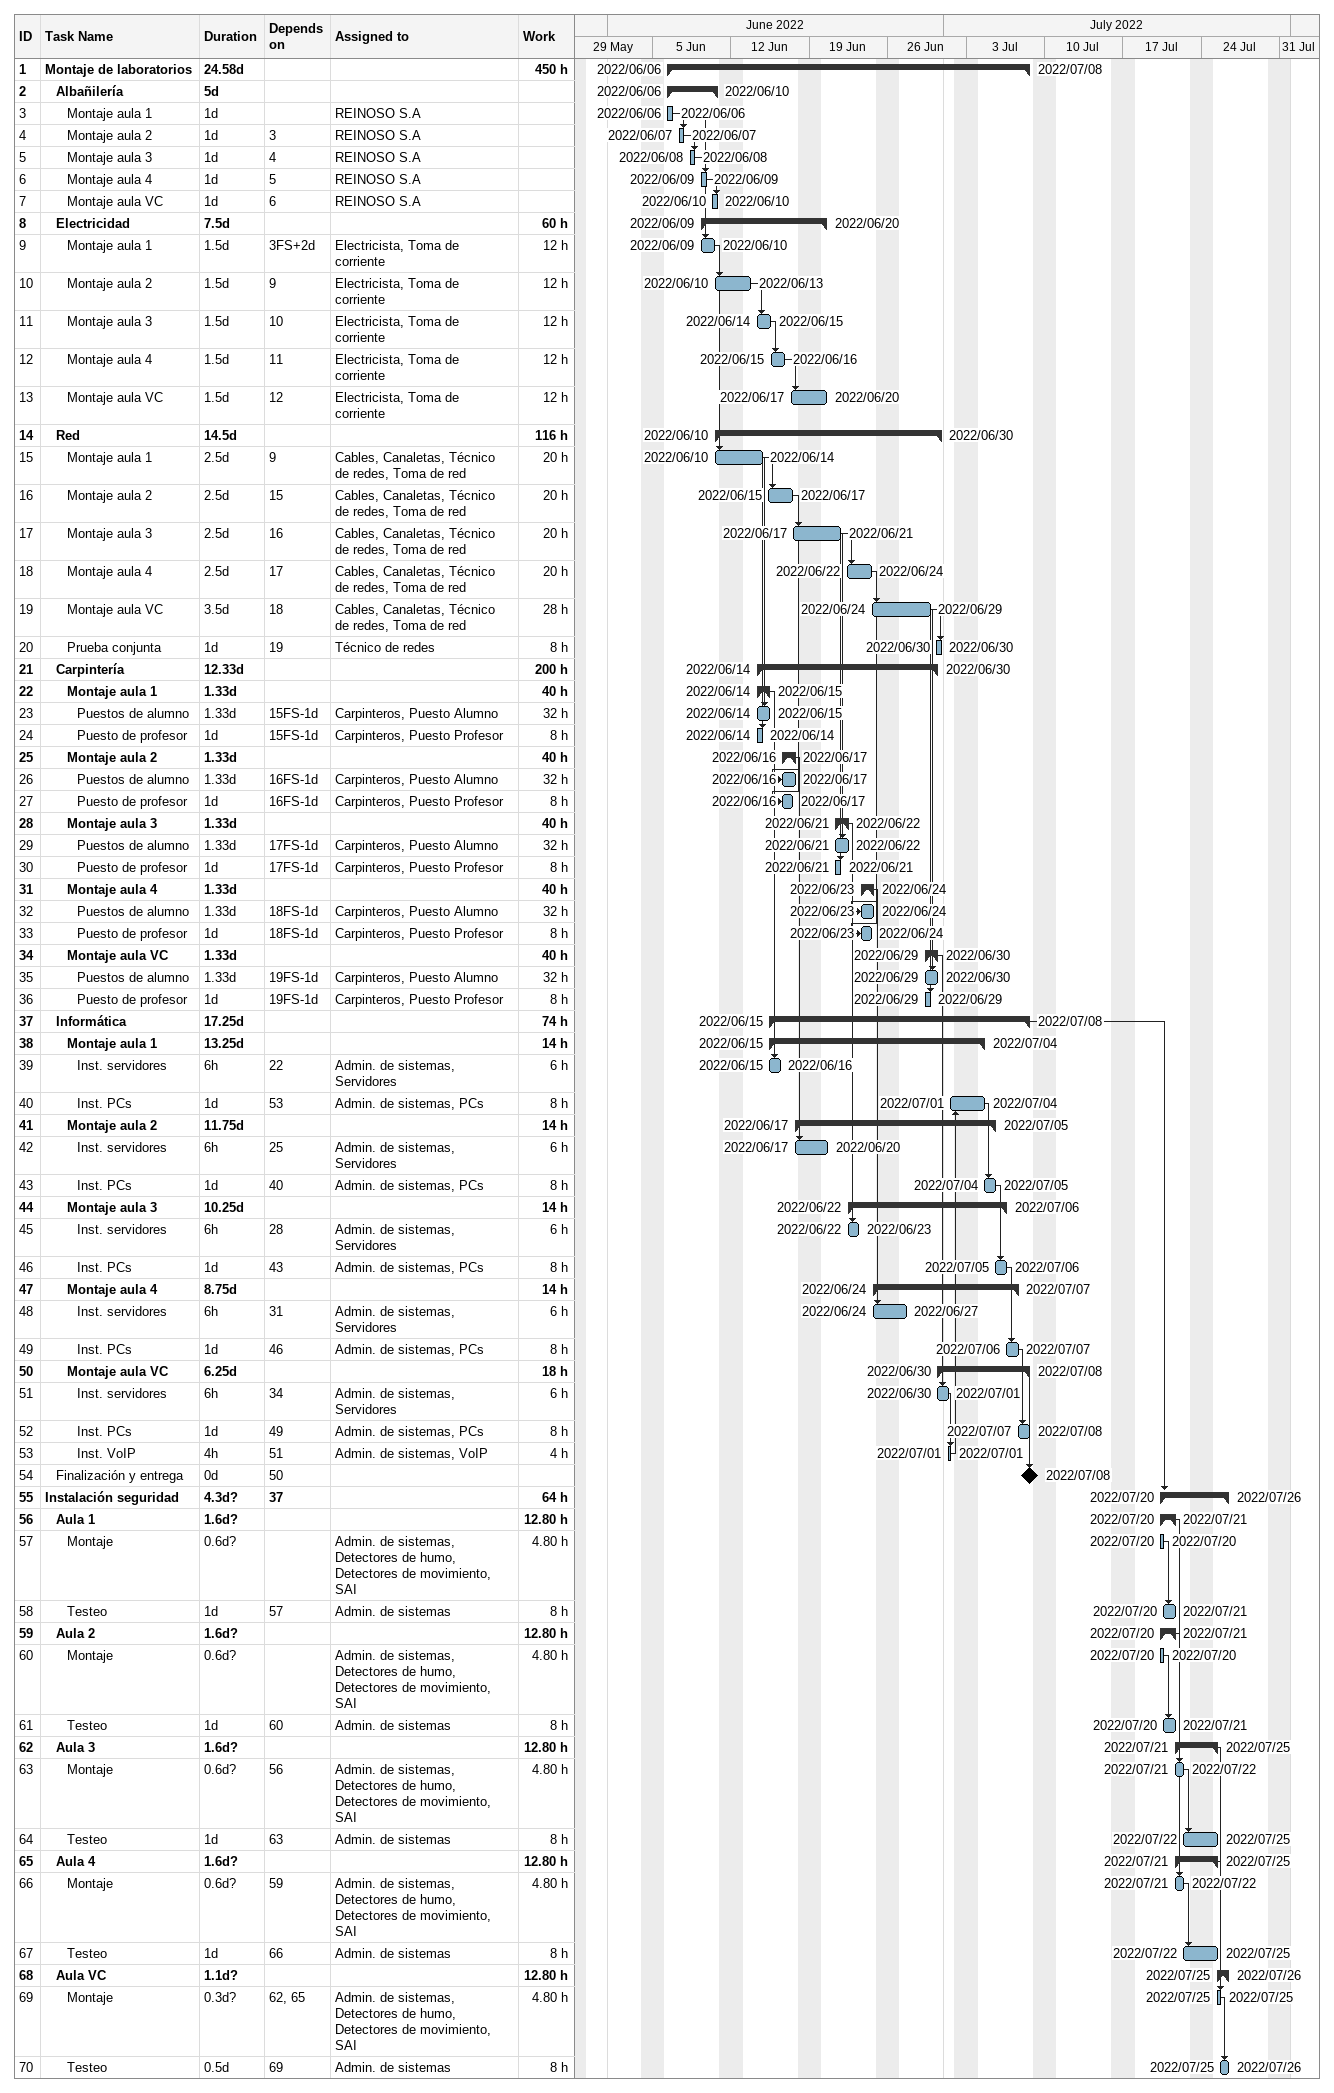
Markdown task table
| ID | Level | Task | Duration | Start | Finish | Predecessors | Resources | Work (h) |
|---|---|---|---|---|---|---|---|---|
| 1 | 1 | **Montaje de laboratorios** | 24.58d | 2022-06-06 | 2022-07-08 |  |  | 450 |
| 2 | 2 | **Albañilería** | 5d | 2022-06-06 | 2022-06-10 |  |  |  |
| 3 | 3 | Montaje aula 1 | 1d | 2022-06-06 | 2022-06-06 |  | REINOSO S.A |  |
| 4 | 3 | Montaje aula 2 | 1d | 2022-06-07 | 2022-06-07 | 3 | REINOSO S.A |  |
| 5 | 3 | Montaje aula 3 | 1d | 2022-06-08 | 2022-06-08 | 4 | REINOSO S.A |  |
| 6 | 3 | Montaje aula 4 | 1d | 2022-06-09 | 2022-06-09 | 5 | REINOSO S.A |  |
| 7 | 3 | Montaje aula VC | 1d | 2022-06-10 | 2022-06-10 | 6 | REINOSO S.A |  |
| 8 | 2 | **Electricidad** | 7.5d | 2022-06-09 | 2022-06-20 |  |  | 60 |
| 9 | 3 | Montaje aula 1 | 1.5d | 2022-06-09 | 2022-06-10 | 3FS+2d | Electricista, Toma de corriente | 12 |
| 10 | 3 | Montaje aula 2 | 1.5d | 2022-06-10 | 2022-06-13 | 9 | Electricista, Toma de corriente | 12 |
| 11 | 3 | Montaje aula 3 | 1.5d | 2022-06-14 | 2022-06-15 | 10 | Electricista, Toma de corriente | 12 |
| 12 | 3 | Montaje aula 4 | 1.5d | 2022-06-15 | 2022-06-16 | 11 | Electricista, Toma de corriente | 12 |
| 13 | 3 | Montaje aula VC | 1.5d | 2022-06-17 | 2022-06-20 | 12 | Electricista, Toma de corriente | 12 |
| 14 | 2 | **Red** | 14.5d | 2022-06-10 | 2022-06-30 |  |  | 116 |
| 15 | 3 | Montaje aula 1 | 2.5d | 2022-06-10 | 2022-06-14 | 9 | Cables, Canaletas, Técnico de redes, Toma de red | 20 |
| 16 | 3 | Montaje aula 2 | 2.5d | 2022-06-15 | 2022-06-17 | 15 | Cables, Canaletas, Técnico de redes, Toma de red | 20 |
| 17 | 3 | Montaje aula 3 | 2.5d | 2022-06-17 | 2022-06-21 | 16 | Cables, Canaletas, Técnico de redes, Toma de red | 20 |
| 18 | 3 | Montaje aula 4 | 2.5d | 2022-06-22 | 2022-06-24 | 17 | Cables, Canaletas, Técnico de redes, Toma de red | 20 |
| 19 | 3 | Montaje aula VC | 3.5d | 2022-06-24 | 2022-06-29 | 18 | Cables, Canaletas, Técnico de redes, Toma de red | 28 |
| 20 | 3 | Prueba conjunta | 1d | 2022-06-30 | 2022-06-30 | 19 | Técnico de redes | 8 |
| 21 | 2 | **Carpintería** | 12.33d | 2022-06-14 | 2022-06-30 |  |  | 200 |
| 22 | 3 | **Montaje aula 1** | 1.33d | 2022-06-14 | 2022-06-15 |  |  | 40 |
| 23 | 4 | Puestos de alumno | 1.33d | 2022-06-14 | 2022-06-15 | 15FS-1d | Carpinteros, Puesto Alumno | 32 |
| 24 | 4 | Puesto de profesor | 1d | 2022-06-14 | 2022-06-14 | 15FS-1d | Carpinteros, Puesto Profesor | 8 |
| 25 | 3 | **Montaje aula 2** | 1.33d | 2022-06-16 | 2022-06-17 |  |  | 40 |
| 26 | 4 | Puestos de alumno | 1.33d | 2022-06-16 | 2022-06-17 | 16FS-1d | Carpinteros, Puesto Alumno | 32 |
| 27 | 4 | Puesto de profesor | 1d | 2022-06-16 | 2022-06-17 | 16FS-1d | Carpinteros, Puesto Profesor | 8 |
| 28 | 3 | **Montaje aula 3** | 1.33d | 2022-06-21 | 2022-06-22 |  |  | 40 |
| 29 | 4 | Puestos de alumno | 1.33d | 2022-06-21 | 2022-06-22 | 17FS-1d | Carpinteros, Puesto Alumno | 32 |
| 30 | 4 | Puesto de profesor | 1d | 2022-06-21 | 2022-06-21 | 17FS-1d | Carpinteros, Puesto Profesor | 8 |
| 31 | 3 | **Montaje aula 4** | 1.33d | 2022-06-23 | 2022-06-24 |  |  | 40 |
| 32 | 4 | Puestos de alumno | 1.33d | 2022-06-23 | 2022-06-24 | 18FS-1d | Carpinteros, Puesto Alumno | 32 |
| 33 | 4 | Puesto de profesor | 1d | 2022-06-23 | 2022-06-24 | 18FS-1d | Carpinteros, Puesto Profesor | 8 |
| 34 | 3 | **Montaje aula VC** | 1.33d | 2022-06-29 | 2022-06-30 |  |  | 40 |
| 35 | 4 | Puestos de alumno | 1.33d | 2022-06-29 | 2022-06-30 | 19FS-1d | Carpinteros, Puesto Alumno | 32 |
| 36 | 4 | Puesto de profesor | 1d | 2022-06-29 | 2022-06-29 | 19FS-1d | Carpinteros, Puesto Profesor | 8 |
| 37 | 2 | **Informática** | 17.25d | 2022-06-15 | 2022-07-08 |  |  | 74 |
| 38 | 3 | **Montaje aula 1** | 13.25d | 2022-06-15 | 2022-07-04 |  |  | 14 |
| 39 | 4 | Inst. servidores | 6h | 2022-06-15 | 2022-06-16 | 22 | Admin. de sistemas, Servidores | 6 |
| 40 | 4 | Inst. PCs | 1d | 2022-07-01 | 2022-07-04 | 53 | Admin. de sistemas, PCs | 8 |
| 41 | 3 | **Montaje aula 2** | 11.75d | 2022-06-17 | 2022-07-05 |  |  | 14 |
| 42 | 4 | Inst. servidores | 6h | 2022-06-17 | 2022-06-20 | 25 | Admin. de sistemas, Servidores | 6 |
| 43 | 4 | Inst. PCs | 1d | 2022-07-04 | 2022-07-05 | 40 | Admin. de sistemas, PCs | 8 |
| 44 | 3 | **Montaje aula 3** | 10.25d | 2022-06-22 | 2022-07-06 |  |  | 14 |
| 45 | 4 | Inst. servidores | 6h | 2022-06-22 | 2022-06-23 | 28 | Admin. de sistemas, Servidores | 6 |
| 46 | 4 | Inst. PCs | 1d | 2022-07-05 | 2022-07-06 | 43 | Admin. de sistemas, PCs | 8 |
| 47 | 3 | **Montaje aula 4** | 8.75d | 2022-06-24 | 2022-07-07 |  |  | 14 |
| 48 | 4 | Inst. servidores | 6h | 2022-06-24 | 2022-06-27 | 31 | Admin. de sistemas, Servidores | 6 |
| 49 | 4 | Inst. PCs | 1d | 2022-07-06 | 2022-07-07 | 46 | Admin. de sistemas, PCs | 8 |
| 50 | 3 | **Montaje aula VC** | 6.25d | 2022-06-30 | 2022-07-08 |  |  | 18 |
| 51 | 4 | Inst. servidores | 6h | 2022-06-30 | 2022-07-01 | 34 | Admin. de sistemas, Servidores | 6 |
| 52 | 4 | Inst. PCs | 1d | 2022-07-07 | 2022-07-08 | 49 | Admin. de sistemas, PCs | 8 |
| 53 | 4 | Inst. VoIP | 4h | 2022-07-01 | 2022-07-01 | 51 | Admin. de sistemas, VoIP | 4 |
| 54 | 2 | Finalización y entrega | 0d | 2022-07-08 | 2022-07-08 | 50 |  |  |
| 55 | 1 | **Instalación seguridad** | 4.3d? | 2022-07-20 | 2022-07-26 | 37 |  | 64 |
| 56 | 2 | **Aula 1** | 1.6d? | 2022-07-20 | 2022-07-21 |  |  | 12.80 |
| 57 | 3 | Montaje | 0.6d? | 2022-07-20 | 2022-07-20 |  | Admin. de sistemas, Detectores de humo, Detectores de movimiento, SAI | 4.80 |
| 58 | 3 | Testeo | 1d | 2022-07-20 | 2022-07-21 | 57 | Admin. de sistemas | 8 |
| 59 | 2 | **Aula 2** | 1.6d? | 2022-07-20 | 2022-07-21 |  |  | 12.80 |
| 60 | 3 | Montaje | 0.6d? | 2022-07-20 | 2022-07-20 |  | Admin. de sistemas, Detectores de humo, Detectores de movimiento, SAI | 4.80 |
| 61 | 3 | Testeo | 1d | 2022-07-20 | 2022-07-21 | 60 | Admin. de sistemas | 8 |
| 62 | 2 | **Aula 3** | 1.6d? | 2022-07-21 | 2022-07-25 |  |  | 12.80 |
| 63 | 3 | Montaje | 0.6d? | 2022-07-21 | 2022-07-22 | 56 | Admin. de sistemas, Detectores de humo, Detectores de movimiento, SAI | 4.80 |
| 64 | 3 | Testeo | 1d | 2022-07-22 | 2022-07-25 | 63 | Admin. de sistemas | 8 |
| 65 | 2 | **Aula 4** | 1.6d? | 2022-07-21 | 2022-07-25 |  |  | 12.80 |
| 66 | 3 | Montaje | 0.6d? | 2022-07-21 | 2022-07-22 | 59 | Admin. de sistemas, Detectores de humo, Detectores de movimiento, SAI | 4.80 |
| 67 | 3 | Testeo | 1d | 2022-07-22 | 2022-07-25 | 66 | Admin. de sistemas | 8 |
| 68 | 2 | **Aula VC** | 1.1d? | 2022-07-25 | 2022-07-26 |  |  | 12.80 |
| 69 | 3 | Montaje | 0.3d? | 2022-07-25 | 2022-07-25 | 62, 65 | Admin. de sistemas, Detectores de humo, Detectores de movimiento, SAI | 4.80 |
| 70 | 3 | Testeo | 0.5d | 2022-07-25 | 2022-07-26 | 69 | Admin. de sistemas | 8 |
